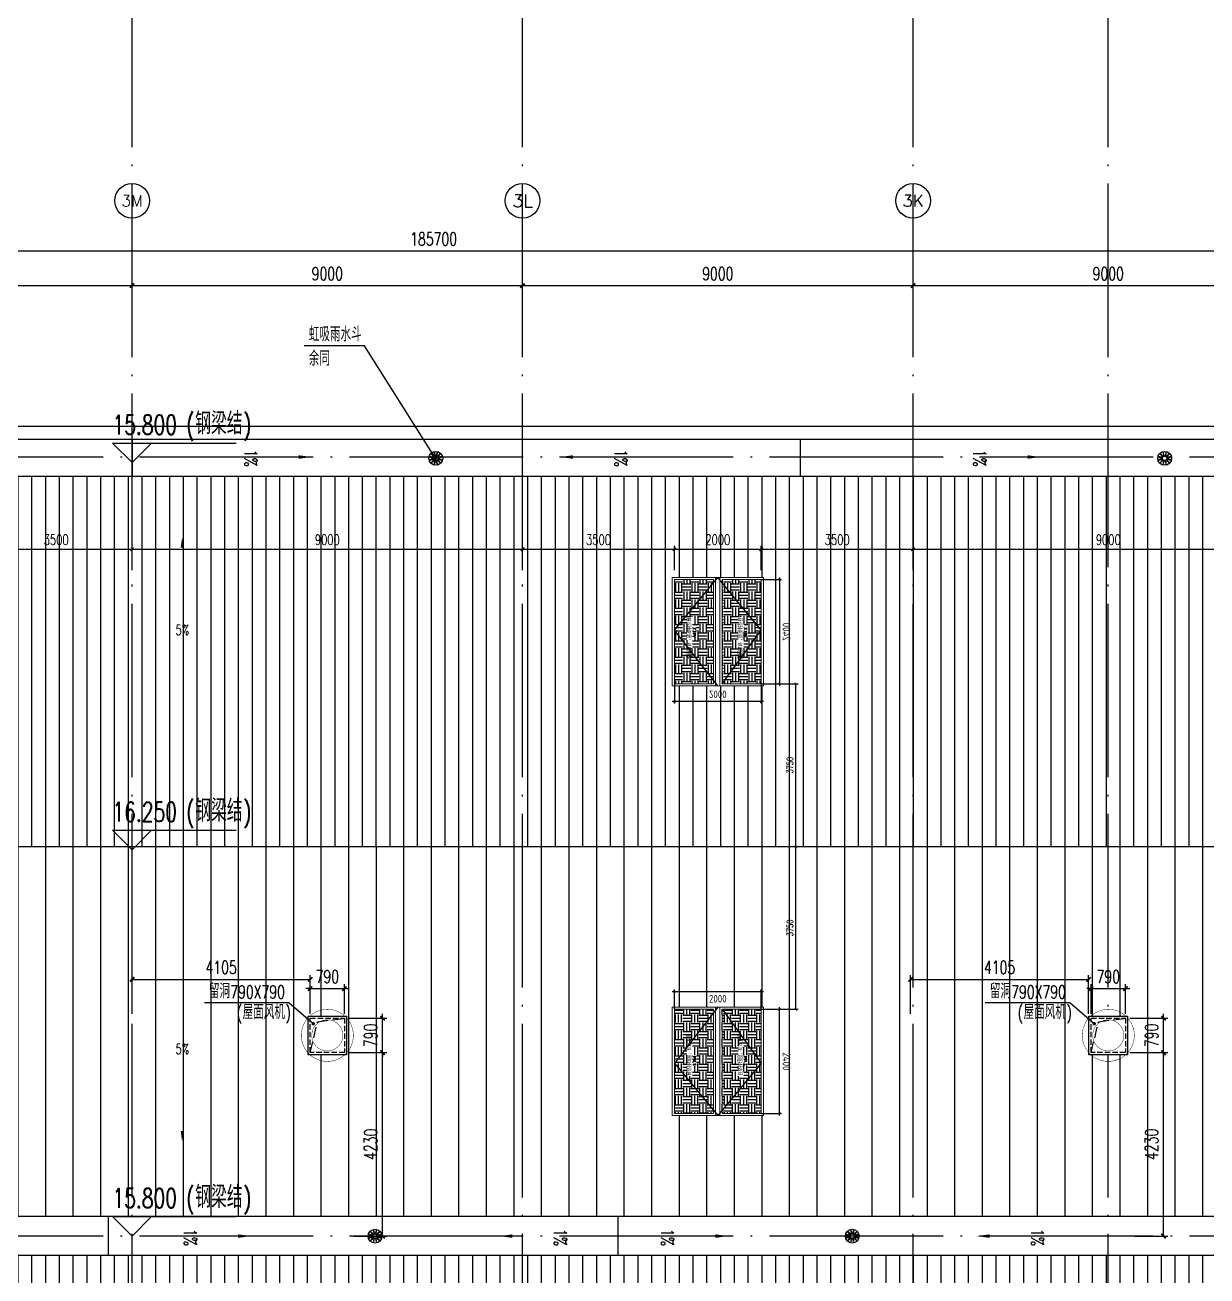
# Model space of a CAD drawing. Extents: x -1313754 to 847533, y 489853 to 941203.
# Drawn here: x 269678 to 296921, y 601851 to 630673 of the extents above; entities that cross this region are included whole.
import ezdxf
from ezdxf.enums import TextEntityAlignment as Align

# ---------------------------------------------------------------- set-up
doc = ezdxf.new("R2010")
doc.units = 0
doc.header["$LTSCALE"] = 1000
doc.header["$MEASUREMENT"] = 0
for name, pattern in [('DASH', [0.35, 0.25, -0.1]), ('DOTE', [2.42, 2, -0.2, 0.02, -0.2]), ('HIDDEN', [9.525, 6.35, -3.175])]:
    doc.linetypes.add(name, pattern=pattern)
doc.layers.get('Defpoints').update_dxf_attribs({"color": 210})
for name, color, linetype in [('A-AXIS-D', 1, 'Continuous'), ('A-AXIS-DOTE', 14, 'DOTE'), ('A-AXIS-DP', 126, 'Continuous'), ('A-AXIS-SYMB', 3, 'Continuous'), ('A-DRAIN', 142, 'Continuous'), ('A-HATCH-2', 251, 'Continuous'), ('A-LIN-V', 9, 'Continuous'), ('A-SFCE', 30, 'Continuous'), ('A-WINDOW', 140, 'Continuous'), ('AS-COLN', 6, 'Continuous'), ('AS-WALL', 40, 'Continuous'), ('AS-结构边线层', 200, 'Continuous'), ('DIM_SYMB', 3, 'Continuous'), ('PUB_TEXT', 7, 'Continuous'), ('SPACE', 7, 'Continuous'), ('SPACE_HATCH', 8, 'Continuous'), ('参考线', 8, 'Continuous'), ('外框', 1, 'HIDDEN'), ('文本', 4, 'Continuous'), ('暖通', 7, 'Continuous'), ('虹吸雨水斗', 6, 'Continuous')]:
    doc.layers.add(name, color=color, linetype=linetype)
doc.layers.add('A-加建区域', color=47, linetype='Continuous', plot=False)
doc.layers.add('成型线', color=3, linetype='Continuous', lineweight=18)
doc.styles.add('_TCH_AXIS', font='COMPLEX', dxfattribs={"bigfont": 'GBCBIG'})
doc.styles.add('_TCH_DIM', font='SIMPLEX', dxfattribs={"bigfont": 'GBCBIG'})
doc.styles.add('_TCH_DIM_T3', font='SIMPLEX', dxfattribs={"width": 0.705882, "bigfont": 'GBCBIG'})
doc.styles.add('_TCH_SPACE', font='SIMPLEX', dxfattribs={"height": 5, "bigfont": 'GBCBIG'})
doc.styles.get("Standard").update_dxf_attribs({"font": 'gbenor.shx', "bigfont": 'gbcbig.shx'})
doc.dimstyles.new('_TCH_ARCH&&100', dxfattribs={"dimtxt": 297.5, "dimasz": 100, "dimexe": 100, "dimexo": 100, "dimgap": 126.25, "dimtad": 1, "dimdec": 0, "dimzin": 0, "dimdsep": 46, "dimtxsty": '_TCH_DIM_T3', "dimblk": 'ARCHTICK', "dimcen": 0.09, "dimclrt": 7, "dimazin": 2, "dimtfac": 1, "dimtdec": 0, "dimtix": 1, "dimtmove": 2, "dimatfit": 3, "dimfxl": 0, "dimtolj": 1, "dimtzin": 0, "dimarcsym": 0})
doc.dimstyles.new('_TCH_ARCH&&50', dxfattribs={"dimtxt": 148.75, "dimasz": 50, "dimexe": 50, "dimexo": 50, "dimgap": 63.125, "dimtad": 1, "dimdec": 0, "dimzin": 0, "dimdsep": 46, "dimtxsty": '_TCH_DIM_T3', "dimblk": 'ARCHTICK', "dimcen": 0.09, "dimclrt": 7, "dimazin": 2, "dimtfac": 1, "dimtdec": 0, "dimtix": 1, "dimtmove": 2, "dimatfit": 3, "dimfxl": 0, "dimtolj": 1, "dimtzin": 0, "dimarcsym": 0})
doc.dimstyles.new('_TCH_ARCH&&80', dxfattribs={"dimtxt": 238, "dimasz": 80, "dimexe": 80, "dimexo": 80, "dimgap": 101, "dimtad": 1, "dimdec": 0, "dimzin": 0, "dimdsep": 46, "dimtxsty": '_TCH_DIM_T3', "dimblk": 'ARCHTICK', "dimcen": 0.09, "dimclrt": 7, "dimazin": 2, "dimtfac": 1, "dimtdec": 0, "dimtix": 1, "dimtmove": 2, "dimatfit": 3, "dimfxl": 0, "dimtolj": 1, "dimtzin": 0, "dimarcsym": 0})
pattern_1 = [(90, (-500100, 0), (-317.5, 0), [])]
pattern_2 = [(0, (0, 0), (187.5, 187.5), [187.5, -187.5]), (0, (0, 70.31), (187.5, 187.5), [187.5, -187.5]), (0, (0, 140.62), (187.5, 187.5), [187.5, -187.5]), (90, (23.44, 164.06), (-187.5, 187.5), [187.5, -187.5]), (90, (93.75, 164.06), (-187.5, 187.5), [187.5, -187.5]), (90, (164.06, 164.06), (-187.5, 187.5), [187.5, -187.5])]

# ---------------------------------------------------------------- blocks, each defined once
blk = doc.blocks.new('423432')
at = {"layer": 'A-AXIS-SYMB'}
for p, q in [((274177, 584820), (273727, 585270)), ((273727, 585270), (276577, 585270)), ((274177, 584820), (274627, 585270))]:
    blk.add_line(p, q, dxfattribs=at)
at = {"layer": 'PUB_TEXT', "style": '_TCH_DIM', "width": 0.705882}
for s, height, p in [('(', 446, (275422, 585470)), (')', 446, (276737, 585470)), ('15.800', 446.2, (273727, 585470))]:
    blk.add_text(s, height=height, dxfattribs=at).set_placement(p)
at = {"layer": 'PUB_TEXT', "style": '_TCH_DIM'}
blk.add_text('钢梁结', height=506.4, dxfattribs=at).set_placement((275632, 585470))
blk = doc.blocks.new('r43243')
at = {"layer": 'A-AXIS-SYMB'}
for p, q in [((274177, 557970), (273727, 558420)), ((273727, 558420), (276577, 558420)), ((274177, 557970), (274627, 558420))]:
    blk.add_line(p, q, dxfattribs=at)
at = {"layer": 'PUB_TEXT', "style": '_TCH_DIM', "width": 0.705882}
for s, height, p in [('(', 446, (275422, 558620)), (')', 446, (276737, 558620)), ('16.250', 446.2, (273727, 558620))]:
    blk.add_text(s, height=height, dxfattribs=at).set_placement(p)
at = {"layer": 'PUB_TEXT', "style": '_TCH_DIM'}
blk.add_text('钢梁结', height=506.4, dxfattribs=at).set_placement((275632, 558620))
blk = doc.blocks.new('rrrrrrrrrrrrrrrrrrrrr')
at = {"layer": 'A-HATCH-2'}
h = blk.add_hatch(dxfattribs=at)
h.set_pattern_fill('ANSI31', color=256, scale=200, angle=45)
h.set_pattern_definition(pattern_1)
h.paths.add_polyline_path([(-266220, 611745), (-133684.3, 611745), (-128454.2, 611745), (-128454.2, 620270), (-295643.1, 620270), (-298314.9, 612035.4), (-298409.1, 611745)])
h = blk.add_hatch(dxfattribs=at)
h.set_pattern_fill('ANSI31', color=256, scale=400, angle=45)
h.set_pattern_definition([(90, (-500100, 0), (-635, 0), [])])
h.paths.add_polyline_path([(-266220, 611745), (-133684.3, 611745), (-128454.2, 611745), (-128454.2, 603220), (-301175.2, 603220), (-298409.1, 611745), (-278850, 611745)])
h = blk.add_hatch(dxfattribs=at)
h.set_pattern_fill('ANSI31', color=256, scale=200, angle=45)
h.set_pattern_definition(pattern_1)
h.paths.add_polyline_path([(-266220, 593795), (-133684.3, 593795), (-128454.2, 593795), (-128454.2, 602320), (-301467.2, 602320), (-304221.8, 593830.4), (-299145.1, 593795)])
at = {"layer": 'A-AXIS-SYMB'}
for points in [[(-226801.6, 616940, 0, 0, 0), (-226801.6, 618870, 0, 64, 0), (-226801.6, 618630, 0, 0, 0)], [(-226801.6, 606880, 0, 0, 0), (-226801.6, 604950, 0, 64, 0), (-226801.6, 605190, 0, 0, 0)]]:
    blk.add_lwpolyline(points, format="xyseb", dxfattribs=at)
at = {"layer": 'A-LIN-V'}
for points in [[(-128454.2, 620270), (-295643.1, 620270), (-301175.2, 603220)], [(-128454.2, 603220), (-301175.2, 603220)], [(-128454.2, 602320), (-301467.2, 602320)]]:
    blk.add_lwpolyline(points, dxfattribs=at)
at = {"layer": 'A-SFCE'}
for points in [[(-128154.2, 548220), (-128154.2, 621419.9), (-296321.3, 621420), (-313854.2, 567383.3), (-313854.2, 566370), (-313254.2, 566370)], [(-313554.2, 564570), (-313554.2, 548519.9), (-128454.2, 548519.9), (-128454.2, 621119.9), (-296103.2, 621120), (-313554.2, 567335.8), (-313554.2, 566670), (-313254.2, 566670)], [(-299145.1, 611745), (-128454.2, 611745)]]:
    blk.add_lwpolyline(points, dxfattribs=at)
at = {"layer": 'A-WINDOW'}
for name, p in [('423432', (-502131.6, 35770)), ('r43243', (-502131.6, 53700)), ('423432', (-502131.6, 17950))]:
    blk.add_blockref(name, p, dxfattribs=at)
at = {"layer": 'PUB_TEXT', "style": '_TCH_DIM', "width": 0.705882}
for p in [(-226953.6, 616618), (-226953.6, 606964)]:
    blk.add_text('5%', height=238, dxfattribs=at).set_placement(p)
blk = doc.blocks.new('_ArchTick')
at = {"color": 0, "linetype": 'ByBlock', "const_width": 0.4}
blk.add_lwpolyline([(-0.5, -0.5), (0.5, 0.5)], dxfattribs=at)
blk = doc.blocks.new('44')
at = {"layer": 'A-AXIS-DP', "color": 1}
for p, q in [((280302, 745270), (280302, 747370)), ((277446, 744900), (279946, 744900))]:
    blk.add_line(p, q, dxfattribs=at)
for p, xscale, yscale, zscale, rotation in [((280302, 747320), -50.00000000000003, 50.00000000000003, 50.00000000000001, 270), ((280302, 745320), -50.00000000000001, 50.00000000000001, 50.00000000000001, 90), ((279896, 744900), -50, 50, 50, 180)]:
    blk.add_blockref('_ArchTick', p, dxfattribs=dict(at, xscale=xscale, yscale=yscale, zscale=zscale, rotation=rotation))
at = {"layer": 'A-AXIS-DP', "color": 1, "xscale": -50, "yscale": 50, "zscale": 50}
blk.add_blockref('_ArchTick', (277496, 744900), dxfattribs=at)
at = {"layer": 'A-AXIS-DP', "color": 1, "insert": (278696, 744737), "char_height": 175, "attachment_point": 5, "rotation": 180}
blk.add_mtext('\\A1;2400', dxfattribs=at)
blk.add_wipeout([(277446, 745270), (279946, 745270), (279946, 747370), (277446, 747370)]).dxf.layer = '参考线'
at = {"layer": 'SPACE_HATCH'}
h = blk.add_hatch(dxfattribs=at)
h.set_pattern_fill('土壤', color=1, scale=50, style=0)
h.set_pattern_definition(pattern_2)
h.paths.add_polyline_path([(277496, 746420), (279896, 746420), (279896, 747320), (277496, 747320)])
h.paths.add_polyline_path([(278352, 746904), (279057, 746904), (279057, 747034), (278352, 747034)])
h.paths.add_polyline_path([(278591, 746811), (278817, 746811), (278817, 746895), (278591, 746895)])
h = blk.add_hatch(dxfattribs=at)
h.set_pattern_fill('土壤', color=1, scale=50, style=0)
h.set_pattern_definition(pattern_2)
h.paths.add_polyline_path([(277496, 746220), (279896, 746220), (279896, 745320), (277496, 745320)])
h.paths.add_polyline_path([(278352, 745724), (279057, 745724), (279057, 745854), (278352, 745854)])
h.paths.add_polyline_path([(278591, 745631), (278817, 745631), (278817, 745715), (278591, 745715)])
at = {"layer": 'A-AXIS-DP', "color": 1}
for p, q in [((279906, 747320), (280352, 747320)), ((277496, 745320), (277496, 744850)), ((279896, 745320), (279896, 744850)), ((279906, 745320), (280352, 745320))]:
    blk.add_line(p, q, dxfattribs=at)
at = {"layer": '外框'}
for points in [[(279946, 746320), (278658, 747320), (277446, 746320)], [(279896, 746220), (278658, 745320), (277446, 746320)]]:
    blk.add_lwpolyline(points, dxfattribs=at)
at = {"layer": '成型线'}
for p, q in [((279946, 745270), (279946, 747370)), ((277446, 746370), (279946, 746370)), ((277446, 746270), (279946, 746270)), ((277496, 746420), (279896, 746420)), ((277496, 746220), (279896, 746220))]:
    blk.add_line(p, q, dxfattribs=at)
for points in [[(279946, 745270), (277446, 745270), (277446, 747370), (279946, 747370)], [(277496, 746420), (277496, 747320), (279896, 747320), (279896, 746420)], [(279896, 746220), (279896, 745320), (277496, 745320), (277496, 746220)]]:
    blk.add_lwpolyline(points, dxfattribs=at)
at = {"layer": 'A-AXIS-DP', "color": 1, "insert": (280139, 746320), "char_height": 175, "attachment_point": 5, "rotation": 270}
blk.add_mtext('\\A1;2000', dxfattribs=at)
at = {"layer": 'SPACE', "color": 1, "style": '_TCH_SPACE'}
for p in [(278365, 746930), (278365, 745750)]:
    blk.add_text('自然排烟窗，有效面积', height=96.5, dxfattribs=at).set_placement(p)
at = {"layer": 'SPACE', "color": 1, "style": '_TCH_SPACE', "width": 0.705882}
for s, height, p in [('2.16m', 59.5, (278600, 746828)), ('2', 29.8, (278792, 746863)), ('2.16m', 59.5, (278600, 745648)), ('2', 29.8, (278792, 745683))]:
    blk.add_text(s, height=height, dxfattribs=at).set_placement(p)
blk = doc.blocks.new('*D2538')
at = {"layer": 'A-WINDOW', "color": 0, "lineweight": -2}
for p, q in [((367696, 714320), (368446, 714320)), ((368396, 710570), (368396, 714320)), ((367696, 710570), (368446, 710570))]:
    blk.add_line(p, q, dxfattribs=at)
at = {"layer": 'Defpoints', "color": 0}
for p in [(367646, 714320), (368396, 714320), (367646, 710570)]:
    blk.add_point(p, dxfattribs=at)
at = {"layer": 'A-WINDOW', "color": 0, "lineweight": -2, "xscale": 50, "yscale": 50, "zscale": 50}
for p, rotation in [((368396, 714320), 90), ((368396, 710570), 270)]:
    blk.add_blockref('_ArchTick', p, dxfattribs=dict(at, rotation=rotation))
at = {"layer": 'A-WINDOW', "color": 7, "insert": (368258, 712445), "char_height": 148.8, "attachment_point": 5, "rotation": 90, "style": '_TCH_DIM_T3'}
blk.add_mtext('\\A1;3750', dxfattribs=at)
blk = doc.blocks.new('*D2539')
at = {"layer": 'A-WINDOW', "color": 0, "lineweight": -2}
for p, q in [((367696, 718070), (368446, 718070)), ((368396, 714320), (368396, 718070)), ((367696, 714320), (368446, 714320))]:
    blk.add_line(p, q, dxfattribs=at)
at = {"layer": 'Defpoints', "color": 0}
for p in [(367646, 718070), (368396, 718070), (367646, 714320)]:
    blk.add_point(p, dxfattribs=at)
at = {"layer": 'A-WINDOW', "color": 0, "lineweight": -2, "xscale": 50, "yscale": 50, "zscale": 50}
for p, rotation in [((368396, 718070), 90), ((368396, 714320), 270)]:
    blk.add_blockref('_ArchTick', p, dxfattribs=dict(at, rotation=rotation))
at = {"layer": 'A-WINDOW', "color": 7, "insert": (368258, 716195), "char_height": 148.8, "attachment_point": 5, "rotation": 90, "style": '_TCH_DIM_T3'}
blk.add_mtext('\\A1;3750', dxfattribs=at)
blk = doc.blocks.new('*D1868')
at = {"layer": 'A-AXIS-DP', "color": 0, "lineweight": -2}
for p, q in [((268646, 618115), (268646, 618675)), ((268646, 618595), (272146, 618595)), ((272146, 618115), (272146, 618675))]:
    blk.add_line(p, q, dxfattribs=at)
at = {"layer": 'Defpoints', "color": 0}
for p in [(272146, 618595), (268646, 618035), (272146, 618035)]:
    blk.add_point(p, dxfattribs=at)
at = {"layer": 'A-AXIS-DP', "color": 0, "lineweight": -2, "xscale": 80, "yscale": 80, "zscale": 80, "rotation": 180}
blk.add_blockref('_ArchTick', (268646, 618595), dxfattribs=at)
at = {"layer": 'A-AXIS-DP', "color": 0, "lineweight": -2, "xscale": 80, "yscale": 80, "zscale": 80}
blk.add_blockref('_ArchTick', (272146, 618595), dxfattribs=at)
at = {"layer": 'A-AXIS-DP', "color": 7, "insert": (270396, 618815), "char_height": 238, "attachment_point": 5, "style": '_TCH_DIM_T3'}
blk.add_mtext('\\A1;3500', dxfattribs=at)
blk = doc.blocks.new('*D1869')
at = {"layer": 'A-AXIS-DP', "color": 0, "lineweight": -2}
for p, q in [((272146, 618115), (272146, 618675)), ((272146, 618595), (281146, 618595)), ((281146, 618115), (281146, 618675))]:
    blk.add_line(p, q, dxfattribs=at)
at = {"layer": 'Defpoints', "color": 0}
for p in [(281146, 618595), (272146, 618035), (281146, 618035)]:
    blk.add_point(p, dxfattribs=at)
at = {"layer": 'A-AXIS-DP', "color": 0, "lineweight": -2, "xscale": 80, "yscale": 80, "zscale": 80, "rotation": 180}
blk.add_blockref('_ArchTick', (272146, 618595), dxfattribs=at)
at = {"layer": 'A-AXIS-DP', "color": 0, "lineweight": -2, "xscale": 80, "yscale": 80, "zscale": 80}
blk.add_blockref('_ArchTick', (281146, 618595), dxfattribs=at)
at = {"layer": 'A-AXIS-DP', "color": 7, "insert": (276646, 618815), "char_height": 238, "attachment_point": 5, "style": '_TCH_DIM_T3'}
blk.add_mtext('\\A1;9000', dxfattribs=at)
blk = doc.blocks.new('*D1870')
at = {"layer": 'A-AXIS-DP', "color": 0, "lineweight": -2}
for p, q in [((281146, 618115), (281146, 618675)), ((281146, 618595), (284646, 618595)), ((284646, 618115), (284646, 618675))]:
    blk.add_line(p, q, dxfattribs=at)
at = {"layer": 'Defpoints', "color": 0}
for p in [(284646, 618595), (281146, 618035), (284646, 618035)]:
    blk.add_point(p, dxfattribs=at)
at = {"layer": 'A-AXIS-DP', "color": 0, "lineweight": -2, "xscale": 80, "yscale": 80, "zscale": 80, "rotation": 180}
blk.add_blockref('_ArchTick', (281146, 618595), dxfattribs=at)
at = {"layer": 'A-AXIS-DP', "color": 0, "lineweight": -2, "xscale": 80, "yscale": 80, "zscale": 80}
blk.add_blockref('_ArchTick', (284646, 618595), dxfattribs=at)
at = {"layer": 'A-AXIS-DP', "color": 7, "insert": (282896, 618815), "char_height": 238, "attachment_point": 5, "style": '_TCH_DIM_T3'}
blk.add_mtext('\\A1;3500', dxfattribs=at)
blk = doc.blocks.new('*D1871')
at = {"layer": 'A-AXIS-DP', "color": 0, "lineweight": -2}
for p, q in [((284646, 618115), (284646, 618675)), ((284646, 618595), (286646, 618595)), ((286646, 618115), (286646, 618675))]:
    blk.add_line(p, q, dxfattribs=at)
at = {"layer": 'Defpoints', "color": 0}
for p in [(286646, 618595), (284646, 618035), (286646, 618035)]:
    blk.add_point(p, dxfattribs=at)
at = {"layer": 'A-AXIS-DP', "color": 0, "lineweight": -2, "xscale": 80, "yscale": 80, "zscale": 80, "rotation": 180}
blk.add_blockref('_ArchTick', (284646, 618595), dxfattribs=at)
at = {"layer": 'A-AXIS-DP', "color": 0, "lineweight": -2, "xscale": 80, "yscale": 80, "zscale": 80}
blk.add_blockref('_ArchTick', (286646, 618595), dxfattribs=at)
at = {"layer": 'A-AXIS-DP', "color": 7, "insert": (285646, 618815), "char_height": 238, "attachment_point": 5, "style": '_TCH_DIM_T3'}
blk.add_mtext('\\A1;2000', dxfattribs=at)
blk = doc.blocks.new('*D1872')
at = {"layer": 'A-AXIS-DP', "color": 0, "lineweight": -2}
for p, q in [((286646, 618115), (286646, 618675)), ((286646, 618595), (290146, 618595)), ((290146, 618115), (290146, 618675))]:
    blk.add_line(p, q, dxfattribs=at)
at = {"layer": 'Defpoints', "color": 0}
for p in [(290146, 618595), (286646, 618035), (290146, 618035)]:
    blk.add_point(p, dxfattribs=at)
at = {"layer": 'A-AXIS-DP', "color": 0, "lineweight": -2, "xscale": 80, "yscale": 80, "zscale": 80, "rotation": 180}
blk.add_blockref('_ArchTick', (286646, 618595), dxfattribs=at)
at = {"layer": 'A-AXIS-DP', "color": 0, "lineweight": -2, "xscale": 80, "yscale": 80, "zscale": 80}
blk.add_blockref('_ArchTick', (290146, 618595), dxfattribs=at)
at = {"layer": 'A-AXIS-DP', "color": 7, "insert": (288396, 618815), "char_height": 238, "attachment_point": 5, "style": '_TCH_DIM_T3'}
blk.add_mtext('\\A1;3500', dxfattribs=at)
blk = doc.blocks.new('*D1873')
at = {"layer": 'A-AXIS-DP', "color": 0, "lineweight": -2}
for p, q in [((290146, 618115), (290146, 618675)), ((290146, 618595), (299146, 618595)), ((299146, 618115), (299146, 618675))]:
    blk.add_line(p, q, dxfattribs=at)
at = {"layer": 'Defpoints', "color": 0}
for p in [(299146, 618595), (290146, 618035), (299146, 618035)]:
    blk.add_point(p, dxfattribs=at)
at = {"layer": 'A-AXIS-DP', "color": 0, "lineweight": -2, "xscale": 80, "yscale": 80, "zscale": 80, "rotation": 180}
blk.add_blockref('_ArchTick', (290146, 618595), dxfattribs=at)
at = {"layer": 'A-AXIS-DP', "color": 0, "lineweight": -2, "xscale": 80, "yscale": 80, "zscale": 80}
blk.add_blockref('_ArchTick', (299146, 618595), dxfattribs=at)
at = {"layer": 'A-AXIS-DP', "color": 7, "insert": (294646, 618815), "char_height": 238, "attachment_point": 5, "style": '_TCH_DIM_T3'}
blk.add_mtext('\\A1;9000', dxfattribs=at)
blk = doc.blocks.new('*D1420')
at = {"layer": 'A-AXIS-D', "color": 0, "lineweight": -2}
for p, q in [((-16118, -180910), (-16118, -180052)), ((-7118, -180910), (-7118, -180052)), ((-16118, -180152), (-7118, -180152))]:
    blk.add_line(p, q, dxfattribs=at)
at = {"layer": 'Defpoints', "color": 0}
for p in [(-7118, -180152), (-16118, -181010), (-7118, -181010)]:
    blk.add_point(p, dxfattribs=at)
at = {"layer": 'A-AXIS-D', "color": 0, "lineweight": -2, "xscale": 100, "yscale": 100, "zscale": 100, "rotation": 180}
blk.add_blockref('_ArchTick', (-16118, -180152), dxfattribs=at)
at = {"layer": 'A-AXIS-D', "color": 0, "lineweight": -2, "xscale": 100, "yscale": 100, "zscale": 100}
blk.add_blockref('_ArchTick', (-7118, -180152), dxfattribs=at)
at = {"layer": 'A-AXIS-D', "color": 7, "insert": (-11618, -179877), "char_height": 297.5, "attachment_point": 5, "style": '_TCH_DIM_T3'}
blk.add_mtext('\\A1;9000', dxfattribs=at)
blk = doc.blocks.new('*D1421')
at = {"layer": 'A-AXIS-D', "color": 0, "lineweight": -2}
for p, q in [((-7118, -180910), (-7118, -180052)), ((1882, -180910), (1882, -180052)), ((-7118, -180152), (1882, -180152))]:
    blk.add_line(p, q, dxfattribs=at)
at = {"layer": 'Defpoints', "color": 0}
for p in [(1882, -180152), (-7118, -181010), (1882, -181010)]:
    blk.add_point(p, dxfattribs=at)
at = {"layer": 'A-AXIS-D', "color": 0, "lineweight": -2, "xscale": 100, "yscale": 100, "zscale": 100, "rotation": 180}
blk.add_blockref('_ArchTick', (-7118, -180152), dxfattribs=at)
at = {"layer": 'A-AXIS-D', "color": 0, "lineweight": -2, "xscale": 100, "yscale": 100, "zscale": 100}
blk.add_blockref('_ArchTick', (1882, -180152), dxfattribs=at)
at = {"layer": 'A-AXIS-D', "color": 7, "insert": (-2618, -179877), "char_height": 297.5, "attachment_point": 5, "style": '_TCH_DIM_T3'}
blk.add_mtext('\\A1;9000', dxfattribs=at)
blk = doc.blocks.new('*D1422')
at = {"layer": 'A-AXIS-D', "color": 0, "lineweight": -2}
for p, q in [((1882, -180910), (1882, -180052)), ((10882, -180910), (10882, -180052)), ((1882, -180152), (10882, -180152))]:
    blk.add_line(p, q, dxfattribs=at)
at = {"layer": 'Defpoints', "color": 0}
for p in [(10882, -180152), (1882, -181010), (10882, -181010)]:
    blk.add_point(p, dxfattribs=at)
at = {"layer": 'A-AXIS-D', "color": 0, "lineweight": -2, "xscale": 100, "yscale": 100, "zscale": 100, "rotation": 180}
blk.add_blockref('_ArchTick', (1882, -180152), dxfattribs=at)
at = {"layer": 'A-AXIS-D', "color": 0, "lineweight": -2, "xscale": 100, "yscale": 100, "zscale": 100}
blk.add_blockref('_ArchTick', (10882, -180152), dxfattribs=at)
at = {"layer": 'A-AXIS-D', "color": 7, "insert": (6382, -179877), "char_height": 297.5, "attachment_point": 5, "style": '_TCH_DIM_T3'}
blk.add_mtext('\\A1;9000', dxfattribs=at)
blk = doc.blocks.new('*D1423')
at = {"layer": 'A-AXIS-D', "color": 0, "lineweight": -2}
for p, q in [((10882, -180910), (10882, -180052)), ((19882, -180910), (19882, -180052)), ((10882, -180152), (19882, -180152))]:
    blk.add_line(p, q, dxfattribs=at)
at = {"layer": 'Defpoints', "color": 0}
for p in [(19882, -180152), (10882, -181010), (19882, -181010)]:
    blk.add_point(p, dxfattribs=at)
at = {"layer": 'A-AXIS-D', "color": 0, "lineweight": -2, "xscale": 100, "yscale": 100, "zscale": 100, "rotation": 180}
blk.add_blockref('_ArchTick', (10882, -180152), dxfattribs=at)
at = {"layer": 'A-AXIS-D', "color": 0, "lineweight": -2, "xscale": 100, "yscale": 100, "zscale": 100}
blk.add_blockref('_ArchTick', (19882, -180152), dxfattribs=at)
at = {"layer": 'A-AXIS-D', "color": 7, "insert": (15382, -179877), "char_height": 297.5, "attachment_point": 5, "style": '_TCH_DIM_T3'}
blk.add_mtext('\\A1;9000', dxfattribs=at)
blk = doc.blocks.new('*D1433')
at = {"layer": 'A-AXIS-D', "color": 0, "lineweight": -2}
for p, q in [((-93018, -180810), (-93018, -179252)), ((92682, -180810), (92682, -179252)), ((-93018, -179352), (92682, -179352))]:
    blk.add_line(p, q, dxfattribs=at)
at = {"layer": 'Defpoints', "color": 0}
for p in [(92682, -179352), (-93018, -180910), (92682, -180910)]:
    blk.add_point(p, dxfattribs=at)
at = {"layer": 'A-AXIS-D', "color": 0, "lineweight": -2, "xscale": 100, "yscale": 100, "zscale": 100, "rotation": 180}
blk.add_blockref('_ArchTick', (-93018, -179352), dxfattribs=at)
at = {"layer": 'A-AXIS-D', "color": 0, "lineweight": -2, "xscale": 100, "yscale": 100, "zscale": 100}
blk.add_blockref('_ArchTick', (92682, -179352), dxfattribs=at)
at = {"layer": 'A-AXIS-D', "color": 7, "insert": (-168, -179077), "char_height": 297.5, "attachment_point": 5, "style": '_TCH_DIM_T3'}
blk.add_mtext('\\A1;185700', dxfattribs=at)
blk = doc.blocks.new('*D138')
at = {"layer": 'A-AXIS-DP', "color": 0, "lineweight": -2}
for p, q in [((-495, 395), (-1374, 395)), ((-1274, 395), (-1274, 495)), ((-1274, 395), (-1274, -395)), ((-495, -395), (-1374, -395)), ((-1274, -395), (-1274, -495))]:
    blk.add_line(p, q, dxfattribs=at)
at = {"layer": 'Defpoints', "color": 0}
for p in [(-395, 395), (-1274, -395), (-395, -395)]:
    blk.add_point(p, dxfattribs=at)
at = {"layer": 'A-AXIS-DP', "color": 0, "lineweight": -2, "xscale": 100, "yscale": 100, "zscale": 100}
for p, rotation in [((-1274, 395), 270), ((-1274, -395), 90)]:
    blk.add_blockref('_ArchTick', p, dxfattribs=dict(at, rotation=rotation))
at = {"layer": 'A-AXIS-DP', "color": 7, "insert": (-999, 0), "char_height": 297.5, "attachment_point": 5, "rotation": 270, "style": '_TCH_DIM_T3'}
blk.add_mtext('\\A1;790', dxfattribs=at)
blk = doc.blocks.new('*D139')
at = {"layer": 'A-AXIS-DP', "color": 0, "lineweight": -2}
for p, q in [((-395, -495), (-395, -1178)), ((395, -495), (395, -1178)), ((-395, -1078), (-495, -1078)), ((395, -1078), (-395, -1078)), ((395, -1078), (495, -1078))]:
    blk.add_line(p, q, dxfattribs=at)
at = {"layer": 'Defpoints', "color": 0}
for p in [(-395, -395), (395, -395), (-395, -1078)]:
    blk.add_point(p, dxfattribs=at)
at = {"layer": 'A-AXIS-DP', "color": 0, "lineweight": -2, "xscale": 100, "yscale": 100, "zscale": 100}
blk.add_blockref('_ArchTick', (-395, -1078), dxfattribs=at)
at = {"layer": 'A-AXIS-DP', "color": 0, "lineweight": -2, "xscale": 100, "yscale": 100, "zscale": 100, "rotation": 180}
blk.add_blockref('_ArchTick', (395, -1078), dxfattribs=at)
at = {"layer": 'A-AXIS-DP', "color": 7, "insert": (0, -1353), "char_height": 297.5, "attachment_point": 5, "rotation": 180, "style": '_TCH_DIM_T3'}
blk.add_mtext('\\A1;790', dxfattribs=at)
blk = doc.blocks.new('*D2412')
at = {"layer": 'A-AXIS-DP', "color": 0, "lineweight": -2}
for p, q in [((295255, 607000), (296020, 607000)), ((295920, 602770), (295920, 607000)), ((295255, 602770), (296020, 602770))]:
    blk.add_line(p, q, dxfattribs=at)
at = {"layer": 'Defpoints', "color": 0}
for p in [(295155, 607000), (295920, 607000), (295155, 602770)]:
    blk.add_point(p, dxfattribs=at)
at = {"layer": 'A-AXIS-DP', "color": 0, "lineweight": -2, "xscale": 100, "yscale": 100, "zscale": 100}
for p, rotation in [((295920, 607000), 90), ((295920, 602770), 270)]:
    blk.add_blockref('_ArchTick', p, dxfattribs=dict(at, rotation=rotation))
at = {"layer": 'A-AXIS-DP', "color": 7, "insert": (295645, 604885), "char_height": 297.5, "attachment_point": 5, "rotation": 90, "style": '_TCH_DIM_T3'}
blk.add_mtext('\\A1;4230', dxfattribs=at)
blk = doc.blocks.new('*D2413')
at = {"layer": 'A-AXIS-DP', "color": 0, "lineweight": -2}
for p, q in [((277255, 607000), (278020, 607000)), ((277920, 602770), (277920, 607000)), ((277255, 602770), (278020, 602770))]:
    blk.add_line(p, q, dxfattribs=at)
at = {"layer": 'Defpoints', "color": 0}
for p in [(277155, 607000), (277920, 607000), (277155, 602770)]:
    blk.add_point(p, dxfattribs=at)
at = {"layer": 'A-AXIS-DP', "color": 0, "lineweight": -2, "xscale": 100, "yscale": 100, "zscale": 100}
for p, rotation in [((277920, 607000), 90), ((277920, 602770), 270)]:
    blk.add_blockref('_ArchTick', p, dxfattribs=dict(at, rotation=rotation))
at = {"layer": 'A-AXIS-DP', "color": 7, "insert": (277645, 604885), "char_height": 297.5, "attachment_point": 5, "rotation": 90, "style": '_TCH_DIM_T3'}
blk.add_mtext('\\A1;4230', dxfattribs=at)
blk = doc.blocks.new('*D2509')
at = {"layer": 'A-AXIS-DP', "color": 0, "lineweight": -2}
for p, q in [((290088, 607890), (290088, 608785)), ((294193, 607890), (294193, 608785)), ((290088, 608685), (294193, 608685))]:
    blk.add_line(p, q, dxfattribs=at)
at = {"layer": 'Defpoints', "color": 0}
for p in [(294193, 608685), (290088, 607790), (294193, 607790)]:
    blk.add_point(p, dxfattribs=at)
at = {"layer": 'A-AXIS-DP', "color": 0, "lineweight": -2, "xscale": 100, "yscale": 100, "zscale": 100, "rotation": 180}
blk.add_blockref('_ArchTick', (290088, 608685), dxfattribs=at)
at = {"layer": 'A-AXIS-DP', "color": 0, "lineweight": -2, "xscale": 100, "yscale": 100, "zscale": 100}
blk.add_blockref('_ArchTick', (294193, 608685), dxfattribs=at)
at = {"layer": 'A-AXIS-DP', "color": 7, "insert": (292140, 608960), "char_height": 297.5, "attachment_point": 5, "style": '_TCH_DIM_T3'}
blk.add_mtext('\\A1;4105', dxfattribs=at)
blk = doc.blocks.new('*D2513')
at = {"layer": 'A-AXIS-DP', "color": 0, "lineweight": -2}
for p, q in [((272146, 607890), (272146, 608785)), ((276251, 607890), (276251, 608785)), ((272146, 608685), (276251, 608685))]:
    blk.add_line(p, q, dxfattribs=at)
at = {"layer": 'Defpoints', "color": 0}
for p in [(276251, 608685), (272146, 607790), (276251, 607790)]:
    blk.add_point(p, dxfattribs=at)
at = {"layer": 'A-AXIS-DP', "color": 0, "lineweight": -2, "xscale": 100, "yscale": 100, "zscale": 100, "rotation": 180}
blk.add_blockref('_ArchTick', (272146, 608685), dxfattribs=at)
at = {"layer": 'A-AXIS-DP', "color": 0, "lineweight": -2, "xscale": 100, "yscale": 100, "zscale": 100}
blk.add_blockref('_ArchTick', (276251, 608685), dxfattribs=at)
at = {"layer": 'A-AXIS-DP', "color": 7, "insert": (274198, 608960), "char_height": 297.5, "attachment_point": 5, "style": '_TCH_DIM_T3'}
blk.add_mtext('\\A1;4105', dxfattribs=at)
blk = doc.blocks.new('w4234233')
at = {"layer": 'A-AXIS-SYMB'}
for points in [[(355546, 826830, 0, 0, 0), (355546, 825680, 0, 80, 0), (355546, 825980, 0, 0, 0)], [(355546, 818810, 0, 0, 0), (355546, 819960, 0, 80, 0), (355546, 819660, 0, 0, 0)]]:
    blk.add_lwpolyline(points, format="xyseb", dxfattribs=at)
at = {"layer": 'PUB_TEXT', "style": '_TCH_DIM', "width": 0.705882}
for p in [(355376, 826935), (355376, 818407)]:
    blk.add_text('1%%%', height=297.5, dxfattribs=at).set_placement(p)
blk = doc.blocks.new('“奔腾”虹吸雨水斗')
at = {"layer": '虹吸雨水斗', "lineweight": 25}
for p, q in [((946944, 86685), (947028, 86658)), ((947028, 86641), (946944, 86614)), ((947032, 86673), (946946, 86692)), ((946982, 86753), (947040, 86688)), ((947052, 86699), (946987, 86758)), ((947048, 86793), (947066, 86707)), ((947082, 86711), (947055, 86795)), ((947125, 86795), (947098, 86711)), ((947114, 86707), (947132, 86793)), ((947194, 86758), (947128, 86699)), ((947140, 86688), (947199, 86753)), ((947234, 86692), (947148, 86673)), ((947152, 86658), (947236, 86685)), ((947236, 86614), (947152, 86641)), ((946946, 86607), (947032, 86625)), ((947040, 86611), (946982, 86546)), ((946987, 86541), (947052, 86600)), ((947066, 86592), (947048, 86506)), ((947055, 86504), (947082, 86587)), ((947098, 86587), (947125, 86504)), ((947132, 86506), (947114, 86592)), ((947128, 86600), (947194, 86541)), ((947199, 86546), (947140, 86611)), ((947148, 86625), (947234, 86607))]:
    blk.add_line(p, q, dxfattribs=at)
for radius in [150, 47.6]:
    blk.add_circle((947090, 86649), radius, dxfattribs=at)
for centre, start, end in [((947025, 86649), 291.6382, 68.3675), ((947034, 86682), 261.6382, 38.3675), ((947057, 86706), 231.6382, 8.3675), ((947090, 86715), 201.6382, 338.3675), ((947123, 86706), 171.6382, 308.3675), ((947147, 86682), 141.6382, 278.3675), ((947155, 86649), 111.6382, 248.3675), ((947034, 86617), 321.6382, 98.3675), ((947057, 86593), 351.6382, 128.3675), ((947090, 86584), 21.6382, 158.3675), ((947123, 86593), 51.6382, 188.3675), ((947147, 86617), 81.6382, 218.3675)]:
    blk.add_arc(centre, 8.82, start, end, dxfattribs=at)
blk = doc.blocks.new('434243')
at = {"layer": '文本', "xscale": 1.061320754715, "yscale": 1.061320754715, "zscale": 1.061320754715}
for p in [(-726021, 528727), (-709221, 528727), (-727421, 510807), (-716421, 510807)]:
    blk.add_blockref('“奔腾”虹吸雨水斗', p, dxfattribs=at)
blk = doc.blocks.new('21321423')
at = {"layer": 'A-AXIS-SYMB'}
for p, q in [((277504, 623278), (276114, 623278)), ((279134, 620698), (277504, 623278))]:
    blk.add_line(p, q, dxfattribs=at)
at = {"layer": 'A-AXIS-SYMB', "const_width": 40}
blk.add_lwpolyline([(279145, 620681, 1), (279124, 620715, 1)], format="xyb", close=True, dxfattribs=at)
at = {"layer": 'A-DRAIN'}
for p, q in [((272146, 621120), (272146, 620270)), ((287546, 621120), (287546, 620270)), ((271606, 602320), (271606, 603220)), ((283346, 602320), (283346, 603220))]:
    blk.add_line(p, q, dxfattribs=at)
at = {"layer": 'A-加建区域', "rotation": 270}
for p in [(-543674, 976266), (-526874, 976266), (-545070, 958316), (-534070, 958316)]:
    blk.add_blockref('w4234233', p, dxfattribs=at)
at = {"layer": '虹吸雨水斗'}
blk.add_blockref('434243', (0, 0), dxfattribs=at)
at = {"layer": 'PUB_TEXT', "style": '_TCH_DIM'}
for s, p in [('虹吸雨水斗', (276219, 623383)), ('余同', (276219, 622823))]:
    blk.add_text(s, height=337.6, dxfattribs=at).set_placement(p)
blk = doc.blocks.new('frtt')
at = {"layer": 'A-LIN-V', "xscale": -1, "rotation": 90}
blk.add_blockref('44', (1112915.9, 997965.8), dxfattribs=at)
at = {"layer": 'A-LIN-V', "rotation": 90}
blk.add_blockref('44', (1112915.9, 430674.2), dxfattribs=at)
at = {"layer": 'A-WINDOW', "color": 1}
for p1, p2, picture, middle in [((367645.9, 714320), (367645.9, 718070), '*D2539', (368258.4, 716195)), ((367645.9, 710570), (367645.9, 714320), '*D2538', (368258.4, 712445))]:
    dim = blk.add_aligned_dim(p1=p1, p2=p2, distance=-750, dimstyle='_TCH_ARCH&&50', dxfattribs=at)
    dim.commit()
    dim.dimension.update_dxf_attribs({"geometry": picture, "text_midpoint": middle})
blk = doc.blocks.new('242343243')
at = {"layer": 'A-WINDOW'}
blk.add_blockref('frtt', (-80950, -102575), dxfattribs=at)
at = {"layer": 'A-AXIS-DP'}
for p1, p2, picture, middle in [((268645.9, 618035.3), (272145.8, 618035.3), '*D1868', (270395.9, 618815.3)), ((272145.8, 618035.3), (281145.8, 618035.3), '*D1869', (276645.8, 618815.3)), ((290145.8, 618035.3), (299145.8, 618035.3), '*D1873', (294645.8, 618815.3))]:
    dim = blk.add_aligned_dim(p1=p1, p2=p2, distance=560, dimstyle='_TCH_ARCH&&80', dxfattribs=at)
    dim.commit()
    dim.dimension.update_dxf_attribs({"geometry": picture, "text_midpoint": middle})
for p1, p2, picture, middle in [((281145.8, 618035.3), (284645.9, 618035.3), '*D1870', (282895.9, 618815.3)), ((284645.9, 618035.3), (286645.9, 618035.3), '*D1871', (285645.9, 618815.3)), ((286645.9, 618035.3), (290145.8, 618035.3), '*D1872', (288395.9, 618815.3))]:
    dim = blk.add_aligned_dim(p1=p1, p2=p2, distance=560, dimstyle='_TCH_ARCH&&80', dxfattribs=at)
    dim.commit()
    dim.dimension.update_dxf_attribs({"geometry": picture, "text_midpoint": middle})
blk = doc.blocks.new('dote')
at = {"layer": 'A-AXIS-D'}
for centre in [(-7117.8, -178196), (1882.2, -178196), (10882.2, -178196)]:
    blk.add_circle(centre, 400, dxfattribs=at)
at = {"layer": 'A-AXIS-DOTE', "ltscale": 2}
for p, q in [((-7117.8, -264080), (-7117.8, -167560.7)), ((1882.2, -264080), (1882.2, -167560.7)), ((10882.2, -264080), (10882.2, -167560.7)), ((15382.2, -264080), (15382.2, -167560.7)), ((98696.4, -184100), (-97273.6, -184100)), ((98696.4, -202050), (-97273.6, -202050))]:
    blk.add_line(p, q, dxfattribs=at)
at = {"layer": 'PUB_TEXT', "style": '_TCH_AXIS'}
for s, height, p, p2 in [('3M', 260.31, (-7365.7, -178326.2), (-6869.9, -178326.2)), ('3L', 294.28, (1644, -178343.2), (2120.4, -178343.2)), ('3K', 270.86, (10637.1, -178331.5), (11127.3, -178331.5))]:
    blk.add_text(s, height=height, dxfattribs=at).set_placement(p, p2, align=Align.FIT)
at = {"layer": 'A-AXIS-D'}
for base, p1, p2, picture, middle in [((92682.2, -179352.2), (-93017.8, -180910.2), (92682.2, -180910.2), '*D1433', (-167.8, -179077.2)), ((-7117.8, -180152.2), (-16117.8, -181010.2), (-7117.8, -181010.2), '*D1420', (-11617.8, -179877.2)), ((1882.2, -180152.2), (-7117.8, -181010.2), (1882.2, -181010.2), '*D1421', (-2617.8, -179877.2)), ((10882.2, -180152.2), (1882.2, -181010.2), (10882.2, -181010.2), '*D1422', (6382.2, -179877.2)), ((19882.2, -180152.2), (10882.2, -181010.2), (19882.2, -181010.2), '*D1423', (15382.2, -179877.2))]:
    dim = blk.add_linear_dim(base=base, p1=p1, p2=p2, angle=0, dimstyle='_TCH_ARCH&&100', override={"dimgap": 0}, dxfattribs=at)
    dim.commit()
    dim.dimension.update_dxf_attribs({"geometry": picture, "text_midpoint": middle, "dimtype": 161})
blk = doc.blocks.new('fengji')
at = {"layer": 'DIM_SYMB'}
blk.add_line((884.2, -747.9), (2834.2, -747.9), dxfattribs=at)
at = {"layer": 'DIM_SYMB', "color": 7, "style": '_TCH_DIM', "width": 0.705882}
for s, p in [(')', (967.7, -372.9)), ('(', (2090.7, -372.9)), ('790X790', (2237.7, -852.9))]:
    blk.add_text(s, height=297.5, rotation=180, dxfattribs=at).set_placement(p)
at = {"layer": 'DIM_SYMB', "color": 7, "style": '_TCH_DIM'}
for s, p in [('屋面风机', (1950.7, -372.9)), ('留洞', (2729.2, -852.9))]:
    blk.add_text(s, height=337.59, rotation=180, dxfattribs=at).set_placement(p)
blk.add_wipeout([(-445, 445), (445, 445), (445, -445), (-445, -445)]).dxf.layer = '参考线'
at = {"layer": 'A-HATCH-2', "const_width": 10}
for points in [[(0, -600.2, -1), (0, 600.2, -1)], [(0, -600.2, 1), (0, 600.2, 1)]]:
    blk.add_lwpolyline(points, format="xyb", dxfattribs=at)
at = {"layer": 'A-HATCH-2', "linetype": 'DASH', "const_width": 10}
for points in [[(0, -358.3, -1), (0, 358.3, -1)], [(0, -358.3, 1), (0, 358.3, 1)]]:
    blk.add_lwpolyline(points, format="xyb", dxfattribs=at)
at = {"layer": 'AS-COLN', "ltscale": 0.5}
blk.add_lwpolyline([(-445, 445), (445, 445), (445, -445), (-445, -445)], close=True, dxfattribs=at)
at = {"layer": 'AS-COLN', "linetype": 'DASH', "ltscale": 0.5}
blk.add_lwpolyline([(-395, 395), (395, 395), (395, -395), (-395, -395)], close=True, dxfattribs=at)
at = {"layer": 'AS-结构边线层', "linetype": 'DASH'}
blk.add_lwpolyline([(395, 395), (225.4, -315), (-395, -395)], dxfattribs=at)
at = {"layer": 'DIM_SYMB'}
blk.add_line((324.2, -267.9), (884.2, -747.9), dxfattribs=at)
at = {"layer": 'DIM_SYMB', "const_width": 40}
blk.add_lwpolyline([(310.3, -253.5, -1), (338.1, -282.3, -1)], format="xyb", close=True, dxfattribs=at)
at = {"layer": 'A-AXIS-DP'}
for p1, distance, picture, middle in [((-395, 395), -879.2, '*D138', (-999.2, 0)), ((395, -395), 682.9, '*D139', (0, -1352.9))]:
    dim = blk.add_aligned_dim(p1=p1, p2=(-395, -395), distance=distance, dimstyle='_TCH_ARCH&&100', dxfattribs=at)
    dim.commit()
    dim.dimension.update_dxf_attribs({"geometry": picture, "text_midpoint": middle})
blk = doc.blocks.new('2312321321')
at = {"layer": '暖通', "rotation": 180}
for p in [(276645.8, 607395), (294645.8, 607395)]:
    blk.add_blockref('fengji', p, dxfattribs=at)
at = {"layer": 'A-AXIS-DP'}
for p1, p2, distance, picture, middle in [((272145.8, 607790), (276250.8, 607790), 895, '*D2513', (274198.3, 608960)), ((290087.8, 607790), (294192.8, 607790), 895, '*D2509', (292140.3, 608960)), ((277154.7, 602770), (277154.7, 607000), -765.3, '*D2413', (277645, 604885)), ((295154.7, 602770), (295154.7, 607000), -765.3, '*D2412', (295645, 604885))]:
    dim = blk.add_aligned_dim(p1=p1, p2=p2, distance=distance, dimstyle='_TCH_ARCH&&100', dxfattribs=at)
    dim.commit()
    dim.dimension.update_dxf_attribs({"geometry": picture, "text_midpoint": middle})

msp = doc.modelspace()

# ---------------------------------------------------------------- block references
msp.add_blockref('rrrrrrrrrrrrrrrrrrrrr', (500100, 0))

# ---------------------------------------------------------------- next in the draw order: block references
at = {"layer": 'A-WINDOW'}
msp.add_blockref('242343243', (0, 0), dxfattribs=at)

# ---------------------------------------------------------------- next in the draw order: block references
at = {"layer": 'AS-WALL'}
msp.add_blockref('dote', (279263.6, 804820), dxfattribs=at)

# ---------------------------------------------------------------- next in the draw order: block references
at = {"layer": '暖通', "color": 7}
msp.add_blockref('2312321321', (0, 0), dxfattribs=at)

# ---------------------------------------------------------------- next in the draw order: block references
at = {"layer": '虹吸雨水斗', "linetype": 'Continuous'}
msp.add_blockref('21321423', (0, 0), dxfattribs=at)

doc.saveas('drawing.dxf')
